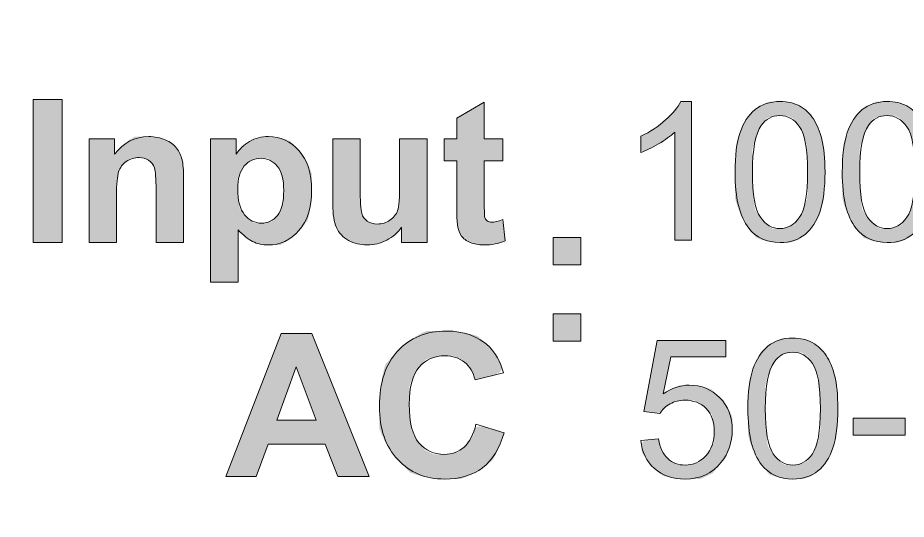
# Model space of a CAD drawing. Header units: inches. Extents: x 305.1 to 323.1, y 95.2 to 189.4.
# Drawn here: x 308.92 to 314.13, y 128.53 to 131.47 of the extents above; entities that cross this region are included whole.
import ezdxf

# ---------------------------------------------------------------- set-up
doc = ezdxf.new("R2010")
doc.units = ezdxf.units.IN
doc.header["$MEASUREMENT"] = 0
doc.layers.add('Layer 1', color=7, linetype='Continuous')
doc.layers.add('Layer 3', color=7, linetype='Continuous')

# ---------------------------------------------------------------- blocks, each defined once
blk = doc.blocks.new('block 232')
at = {"layer": 'Layer 3'}
h = blk.add_hatch(color=254, dxfattribs=at)
h.dxf.hatch_style = 2
edge = h.paths.add_edge_path()
edge.add_spline(control_points=[(26.5288, -67.2477), (26.4861, -67.3011), (26.4861, -67.3011), (26.4342, -67.3666), (26.3634, -67.3995), (26.2738, -67.3995), (26.2003, -67.3995), (26.1402, -67.3788), (26.0937, -67.3373), (26.0472, -67.2963), (26.0206, -67.2421), (26.0141, -67.1735), (26.0141, -67.1735), (26.1181, -67.1647), (26.1181, -67.1647), (26.1261, -67.2155), (26.1438, -67.2539), (26.172, -67.2794), (26.2, -67.3048), (26.2341, -67.3177), (26.2738, -67.3177), (26.3216, -67.3177), (26.362, -67.2998), (26.3951, -67.2639), (26.4284, -67.2274), (26.4447, -67.1797), (26.4447, -67.1199), (26.4447, -67.0636), (26.4289, -67.0188), (26.3972, -66.9863), (26.3653, -66.9537), (26.3235, -66.9373), (26.2721, -66.9373), (26.2401, -66.9373), (26.2111, -66.9444), (26.1857, -66.9589), (26.1598, -66.9733), (26.1397, -66.9923), (26.1248, -67.0154), (26.1248, -67.0154), (26.0317, -67.0031), (26.0317, -67.0031), (26.0317, -67.0031), (26.1102, -66.5878), (26.1102, -66.5878), (26.1102, -66.5878), (26.5122, -66.5878), (26.5122, -66.5878), (26.5122, -66.5878), (26.5122, -66.6826), (26.5122, -66.6826), (26.5122, -66.6826), (26.1893, -66.6826), (26.1893, -66.6826), (26.1893, -66.6826), (26.1457, -66.9001), (26.1457, -66.9001), (26.1943, -66.8662), (26.2454, -66.8493), (26.2985, -66.8493), (26.3689, -66.8493), (26.4287, -66.8738), (26.4771, -66.9229), (26.5259, -66.9718), (26.5501, -67.0347), (26.5501, -67.1111), (26.5501, -67.1844), (26.5288, -67.2477), (26.4861, -67.3011)], knot_values=[-1, -1, -1, -1, 0, 0, 0, 0, 1, 1, 1, 2, 2, 2, 3, 3, 3, 4, 4, 4, 5, 5, 5, 6, 6, 6, 7, 7, 7, 8, 8, 8, 9, 9, 9, 10, 10, 10, 11, 11, 11, 12, 12, 12, 13, 13, 13, 14, 14, 14, 15, 15, 15, 16, 16, 16, 17, 17, 17, 18, 18, 18, 19, 19, 19, 20, 20, 20, 20.5, 21, 21, 21, 21], degree=3, periodic=0)
h = blk.add_hatch(color=254, dxfattribs=at)
h.dxf.hatch_style = 2
edge = h.paths.add_edge_path()
edge.add_spline(control_points=[(27.0919, -67.3201), (27.053, -67.3514), (27.053, -67.3514), (27.0142, -67.3835), (26.9649, -67.3995), (26.906, -67.3995), (26.828, -67.3995), (26.7665, -67.3716), (26.7222, -67.3156), (26.6688, -67.2481), (26.6423, -67.1385), (26.6423, -66.9866), (26.6423, -66.891), (26.6521, -66.8144), (26.6718, -66.756), (26.6916, -66.6974), (26.7208, -66.6528), (26.7594, -66.6209), (26.7984, -66.5894), (26.8471, -66.5734), (26.906, -66.5734), (26.9496, -66.5734), (26.9875, -66.5822), (27.0199, -66.5997), (27.0528, -66.6171), (27.0798, -66.6426), (27.1012, -66.6755), (27.1225, -66.7082), (27.1393, -66.7482), (27.1517, -66.7958), (27.1637, -66.8426), (27.1694, -66.9065), (27.1694, -66.9866), (27.1694, -67.0817), (27.1601, -67.1583), (27.1405, -67.2162), (27.121, -67.275), (27.0919, -67.3201), (27.053, -67.3514)], knot_values=[-1, -1, -1, -1, 0, 0, 0, 0, 1, 1, 1, 2, 2, 2, 3, 3, 3, 4, 4, 4, 5, 5, 5, 6, 6, 6, 7, 7, 7, 8, 8, 8, 9, 9, 9, 10, 10, 10, 10.5, 11, 11, 11, 11], degree=3, periodic=0)
edge = h.paths.add_edge_path()
edge.add_spline(control_points=[(27.0521, -66.7649), (27.0207, -66.7217), (27.0207, -66.7217), (26.9899, -66.6779), (26.9513, -66.6559), (26.9046, -66.6559), (26.8592, -66.6559), (26.823, -66.6752), (26.7958, -66.7139), (26.7612, -66.7632), (26.7441, -66.8538), (26.7441, -66.9866), (26.7441, -67.1192), (26.7598, -67.2078), (26.791, -67.2517), (26.8221, -67.2955), (26.8604, -67.3177), (26.906, -67.3177), (26.9515, -67.3177), (26.9899, -67.2955), (27.0207, -67.2517), (27.0521, -67.2074), (27.0674, -67.1189), (27.0674, -66.9866), (27.0674, -66.8538), (27.0521, -66.7649), (27.0207, -66.7217)], knot_values=[-1, -1, -1, -1, 0, 0, 0, 0, 1, 1, 1, 2, 2, 2, 3, 3, 3, 4, 4, 4, 5, 5, 5, 6, 6, 6, 6.5, 7, 7, 7, 7], degree=3, periodic=0)
h = blk.add_hatch(color=254, dxfattribs=at)
h.dxf.hatch_style = 2
edge = h.paths.add_edge_path()
edge.add_spline(control_points=[(27.6712, -66.7372), (27.7289, -66.6666), (27.7289, -66.6666), (27.7792, -66.6045), (27.8474, -66.5734), (27.9325, -66.5734), (27.9961, -66.5734), (28.0484, -66.5913), (28.0891, -66.6268), (28.1295, -66.6624), (28.154, -66.7119), (28.1619, -66.7749), (28.1619, -66.7749), (28.0632, -66.7827), (28.0632, -66.7827), (28.0544, -66.7437), (28.0419, -66.7153), (28.0259, -66.6974), (27.9988, -66.6695), (27.9656, -66.6552), (27.9265, -66.6552), (27.8948, -66.6552), (27.8672, -66.664), (27.8431, -66.6815), (27.8117, -66.7041), (27.7873, -66.7375), (27.7692, -66.7815), (27.7514, -66.8254), (27.7418, -66.8872), (27.7411, -66.9683), (27.7649, -66.9322), (27.7942, -66.905), (27.8288, -66.8872), (27.8632, -66.8698), (27.8998, -66.861), (27.9377, -66.861), (28.0035, -66.861), (28.0603, -66.8853), (28.1065, -66.9341), (28.153, -66.9828), (28.1766, -67.0457), (28.1766, -67.1232), (28.1766, -67.1735), (28.1656, -67.221), (28.1437, -67.2648), (28.1215, -67.3084), (28.0917, -67.3415), (28.0534, -67.3647), (28.015, -67.3878), (27.9716, -67.3995), (27.9232, -67.3995), (27.8405, -67.3995), (27.773, -67.369), (27.7206, -67.3084), (27.6684, -67.2471), (27.6426, -67.147), (27.6426, -67.0071), (27.6426, -66.8507), (27.6712, -66.7372), (27.7289, -66.6666)], knot_values=[-1, -1, -1, -1, 0, 0, 0, 0, 1, 1, 1, 2, 2, 2, 3, 3, 3, 4, 4, 4, 5, 5, 5, 6, 6, 6, 7, 7, 7, 8, 8, 8, 9, 9, 9, 10, 10, 10, 11, 11, 11, 12, 12, 12, 13, 13, 13, 14, 14, 14, 15, 15, 15, 16, 16, 16, 17, 17, 17, 17.5, 18, 18, 18, 18], degree=3, periodic=0)
edge = h.paths.add_edge_path()
edge.add_spline(control_points=[(28.06, -67.029), (28.0303, -66.9969), (28.0303, -66.9969), (28.0004, -66.9651), (27.963, -66.9485), (27.9177, -66.9485), (27.8729, -66.9485), (27.8348, -66.9651), (27.8035, -66.9969), (27.7723, -67.029), (27.7564, -67.0714), (27.7564, -67.1236), (27.7564, -67.1577), (27.7639, -67.1906), (27.7781, -67.2217), (27.793, -67.2529), (27.8133, -67.2769), (27.8393, -67.2931), (27.8657, -67.3094), (27.893, -67.3177), (27.9215, -67.3177), (27.9637, -67.3177), (27.9995, -67.3006), (28.0298, -67.2667), (28.0598, -67.2333), (28.0749, -67.1873), (28.0749, -67.1292), (28.0749, -67.0731), (28.06, -67.029), (28.0303, -66.9969)], knot_values=[-1, -1, -1, -1, 0, 0, 0, 0, 1, 1, 1, 2, 2, 2, 3, 3, 3, 4, 4, 4, 5, 5, 5, 6, 6, 6, 7, 7, 7, 7.5, 8, 8, 8, 8], degree=3, periodic=0)
h = blk.add_hatch(color=254, dxfattribs=at)
h.dxf.hatch_style = 2
edge = h.paths.add_edge_path()
edge.add_spline(control_points=[(28.7247, -67.3201), (28.6858, -67.3514), (28.6858, -67.3514), (28.647, -67.3835), (28.5979, -67.3995), (28.539, -67.3995), (28.4608, -67.3995), (28.3996, -67.3716), (28.355, -67.3156), (28.3016, -67.2481), (28.2753, -67.1385), (28.2753, -66.9866), (28.2753, -66.891), (28.2848, -66.8144), (28.3047, -66.756), (28.3244, -66.6974), (28.3533, -66.6528), (28.3924, -66.6209), (28.4313, -66.5894), (28.4801, -66.5734), (28.539, -66.5734), (28.5822, -66.5734), (28.6201, -66.5822), (28.653, -66.5997), (28.6856, -66.6171), (28.7128, -66.6426), (28.734, -66.6755), (28.7555, -66.7082), (28.7721, -66.7482), (28.7845, -66.7958), (28.7965, -66.8426), (28.8024, -66.9065), (28.8024, -66.9866), (28.8024, -67.0817), (28.7926, -67.1583), (28.7734, -67.2162), (28.7538, -67.275), (28.7247, -67.3201), (28.6858, -67.3514)], knot_values=[-1, -1, -1, -1, 0, 0, 0, 0, 1, 1, 1, 2, 2, 2, 3, 3, 3, 4, 4, 4, 5, 5, 5, 6, 6, 6, 7, 7, 7, 8, 8, 8, 9, 9, 9, 10, 10, 10, 10.5, 11, 11, 11, 11], degree=3, periodic=0)
edge = h.paths.add_edge_path()
edge.add_spline(control_points=[(28.6851, -66.7649), (28.6537, -66.7217), (28.6537, -66.7217), (28.6225, -66.6779), (28.5841, -66.6559), (28.5378, -66.6559), (28.4921, -66.6559), (28.4556, -66.6752), (28.4284, -66.7139), (28.3943, -66.7632), (28.3771, -66.8538), (28.3771, -66.9866), (28.3771, -67.1192), (28.3929, -67.2078), (28.4239, -67.2517), (28.4548, -67.2955), (28.4932, -67.3177), (28.539, -67.3177), (28.5843, -67.3177), (28.6225, -67.2955), (28.6537, -67.2517), (28.6851, -67.2074), (28.7004, -67.1189), (28.7004, -66.9866), (28.7004, -66.8538), (28.6851, -66.7649), (28.6537, -66.7217)], knot_values=[-1, -1, -1, -1, 0, 0, 0, 0, 1, 1, 1, 2, 2, 2, 3, 3, 3, 4, 4, 4, 5, 5, 5, 6, 6, 6, 6.5, 7, 7, 7, 7], degree=3, periodic=0)
h = blk.add_hatch(color=254, dxfattribs=at)
h.dxf.hatch_style = 2
h.paths.add_polyline_path([(28.9471, -67.3854), (28.9471, -66.5768), (29.054, -66.5768), (29.054, -66.9089), (29.4742, -66.9089), (29.4742, -66.5768), (29.5811, -66.5768), (29.5811, -67.3854), (29.4742, -67.3854), (29.4742, -67.0044), (29.054, -67.0044), (29.054, -67.3854)])
h = blk.add_hatch(color=254, dxfattribs=at)
h.dxf.hatch_style = 2
edge = h.paths.add_edge_path()
edge.add_spline(control_points=[(29.9034, -67.2998), (29.9422, -67.2998), (29.9422, -67.2998), (29.9422, -67.2998), (30.213, -67.2998), (30.213, -67.2998), (30.213, -67.2998), (30.213, -67.3854), (30.213, -67.3854), (30.213, -67.3854), (29.6945, -67.3854), (29.6945, -67.3854), (29.6945, -67.3854), (29.6945, -67.3051), (29.6945, -67.3051), (29.6945, -67.3051), (30.0674, -66.8771), (30.0674, -66.8771), (30.025, -66.8791), (29.9877, -66.8803), (29.9553, -66.8803), (29.9553, -66.8803), (29.7167, -66.8803), (29.7167, -66.8803), (29.7167, -66.8803), (29.7167, -66.7994), (29.7167, -66.7994), (29.7167, -66.7994), (30.1954, -66.7994), (30.1954, -66.7994), (30.1954, -66.7994), (30.1954, -66.8653), (30.1954, -66.8653), (30.1954, -66.8653), (29.8783, -67.2371), (29.8783, -67.2371), (29.8783, -67.2371), (29.8168, -67.3051), (29.8168, -67.3051), (29.8614, -67.3017), (29.9034, -67.2998), (29.9422, -67.2998)], knot_values=[-1, -1, -1, -1, 0, 0, 0, 0, 1, 1, 1, 2, 2, 2, 3, 3, 3, 4, 4, 4, 5, 5, 5, 6, 6, 6, 7, 7, 7, 8, 8, 8, 9, 9, 9, 10, 10, 10, 11, 11, 11, 11.5, 12, 12, 12, 12], degree=3, periodic=0)
h = blk.add_hatch(color=254, dxfattribs=at)
h.dxf.hatch_style = 2
h.paths.add_polyline_path([(27.2595, -67.1427), (27.2595, -67.0431), (27.5644, -67.0431), (27.5644, -67.1427)])
at = {"layer": 'Layer 3', "lineweight": 0}
for points in [[(28.9471, -67.3854), (28.9471, -66.5768), (29.054, -66.5768), (29.054, -66.9089), (29.4742, -66.9089), (29.4742, -66.5768), (29.5811, -66.5768), (29.5811, -67.3854), (29.4742, -67.3854), (29.4742, -67.0044), (29.054, -67.0044), (29.054, -67.3854), (28.9471, -67.3854)], [(27.2595, -67.1427), (27.2595, -67.0431), (27.5644, -67.0431), (27.5644, -67.1427), (27.2595, -67.1427)]]:
    blk.add_lwpolyline(points, dxfattribs=at)
for points, knots in [([(26.0141, -67.1735), (26.0141, -67.1735), (26.1181, -67.1647), (26.1181, -67.1647), (26.1261, -67.2155), (26.1438, -67.2539), (26.172, -67.2794), (26.2, -67.3048), (26.2341, -67.3177), (26.2738, -67.3177), (26.3216, -67.3177), (26.362, -67.2998), (26.3951, -67.2639), (26.4284, -67.2274), (26.4447, -67.1797), (26.4447, -67.1199), (26.4447, -67.0636), (26.4289, -67.0188), (26.3972, -66.9863), (26.3653, -66.9537), (26.3235, -66.9373), (26.2721, -66.9373), (26.2401, -66.9373), (26.2111, -66.9444), (26.1857, -66.9589), (26.1598, -66.9733), (26.1397, -66.9923), (26.1248, -67.0154), (26.1248, -67.0154), (26.0317, -67.0031), (26.0317, -67.0031), (26.0317, -67.0031), (26.1102, -66.5878), (26.1102, -66.5878), (26.1102, -66.5878), (26.5122, -66.5878), (26.5122, -66.5878), (26.5122, -66.5878), (26.5122, -66.6826), (26.5122, -66.6826), (26.5122, -66.6826), (26.1893, -66.6826), (26.1893, -66.6826), (26.1893, -66.6826), (26.1457, -66.9001), (26.1457, -66.9001), (26.1943, -66.8662), (26.2454, -66.8493), (26.2985, -66.8493), (26.3689, -66.8493), (26.4287, -66.8738), (26.4771, -66.9229), (26.5259, -66.9718), (26.5501, -67.0347), (26.5501, -67.1111), (26.5501, -67.1844), (26.5288, -67.2477), (26.4861, -67.3011), (26.4342, -67.3666), (26.3634, -67.3995), (26.2738, -67.3995), (26.2003, -67.3995), (26.1402, -67.3788), (26.0937, -67.3373), (26.0472, -67.2963), (26.0206, -67.2421), (26.0141, -67.1735)], [0, 0, 0, 0, 1, 1, 1, 2, 2, 2, 3, 3, 3, 4, 4, 4, 5, 5, 5, 6, 6, 6, 7, 7, 7, 8, 8, 8, 9, 9, 9, 10, 10, 10, 11, 11, 11, 12, 12, 12, 13, 13, 13, 14, 14, 14, 15, 15, 15, 16, 16, 16, 17, 17, 17, 18, 18, 18, 19, 19, 19, 20, 20, 20, 21, 21, 21, 22, 22, 22, 22]), ([(26.6423, -66.9866), (26.6423, -66.891), (26.6521, -66.8144), (26.6718, -66.756), (26.6916, -66.6974), (26.7208, -66.6528), (26.7594, -66.6209), (26.7984, -66.5894), (26.8471, -66.5734), (26.906, -66.5734), (26.9496, -66.5734), (26.9875, -66.5822), (27.0199, -66.5997), (27.0528, -66.6171), (27.0798, -66.6426), (27.1012, -66.6755), (27.1225, -66.7082), (27.1393, -66.7482), (27.1517, -66.7958), (27.1637, -66.8426), (27.1694, -66.9065), (27.1694, -66.9866), (27.1694, -67.0817), (27.1601, -67.1583), (27.1405, -67.2162), (27.121, -67.275), (27.0919, -67.3201), (27.053, -67.3514), (27.0142, -67.3835), (26.9649, -67.3995), (26.906, -67.3995), (26.828, -67.3995), (26.7665, -67.3716), (26.7222, -67.3156), (26.6688, -67.2481), (26.6423, -67.1385), (26.6423, -66.9866)], [0, 0, 0, 0, 1, 1, 1, 2, 2, 2, 3, 3, 3, 4, 4, 4, 5, 5, 5, 6, 6, 6, 7, 7, 7, 8, 8, 8, 9, 9, 9, 10, 10, 10, 11, 11, 11, 12, 12, 12, 12]), ([(28.1619, -66.7749), (28.1619, -66.7749), (28.0632, -66.7827), (28.0632, -66.7827), (28.0544, -66.7437), (28.0419, -66.7153), (28.0259, -66.6974), (27.9988, -66.6695), (27.9656, -66.6552), (27.9265, -66.6552), (27.8948, -66.6552), (27.8672, -66.664), (27.8431, -66.6815), (27.8117, -66.7041), (27.7873, -66.7375), (27.7692, -66.7815), (27.7514, -66.8254), (27.7418, -66.8872), (27.7411, -66.9683), (27.7649, -66.9322), (27.7942, -66.905), (27.8288, -66.8872), (27.8632, -66.8698), (27.8998, -66.861), (27.9377, -66.861), (28.0035, -66.861), (28.0603, -66.8853), (28.1065, -66.9341), (28.153, -66.9828), (28.1766, -67.0457), (28.1766, -67.1232), (28.1766, -67.1735), (28.1656, -67.221), (28.1437, -67.2648), (28.1215, -67.3084), (28.0917, -67.3415), (28.0534, -67.3647), (28.015, -67.3878), (27.9716, -67.3995), (27.9232, -67.3995), (27.8405, -67.3995), (27.773, -67.369), (27.7206, -67.3084), (27.6684, -67.2471), (27.6426, -67.147), (27.6426, -67.0071), (27.6426, -66.8507), (27.6712, -66.7372), (27.7289, -66.6666), (27.7792, -66.6045), (27.8474, -66.5734), (27.9325, -66.5734), (27.9961, -66.5734), (28.0484, -66.5913), (28.0891, -66.6268), (28.1295, -66.6624), (28.154, -66.7119), (28.1619, -66.7749)], [0, 0, 0, 0, 1, 1, 1, 2, 2, 2, 3, 3, 3, 4, 4, 4, 5, 5, 5, 6, 6, 6, 7, 7, 7, 8, 8, 8, 9, 9, 9, 10, 10, 10, 11, 11, 11, 12, 12, 12, 13, 13, 13, 14, 14, 14, 15, 15, 15, 16, 16, 16, 17, 17, 17, 18, 18, 18, 19, 19, 19, 19]), ([(28.2753, -66.9866), (28.2753, -66.891), (28.2848, -66.8144), (28.3047, -66.756), (28.3244, -66.6974), (28.3533, -66.6528), (28.3924, -66.6209), (28.4313, -66.5894), (28.4801, -66.5734), (28.539, -66.5734), (28.5822, -66.5734), (28.6201, -66.5822), (28.653, -66.5997), (28.6856, -66.6171), (28.7128, -66.6426), (28.734, -66.6755), (28.7555, -66.7082), (28.7721, -66.7482), (28.7845, -66.7958), (28.7965, -66.8426), (28.8024, -66.9065), (28.8024, -66.9866), (28.8024, -67.0817), (28.7926, -67.1583), (28.7734, -67.2162), (28.7538, -67.275), (28.7247, -67.3201), (28.6858, -67.3514), (28.647, -67.3835), (28.5979, -67.3995), (28.539, -67.3995), (28.4608, -67.3995), (28.3996, -67.3716), (28.355, -67.3156), (28.3016, -67.2481), (28.2753, -67.1385), (28.2753, -66.9866)], [0, 0, 0, 0, 1, 1, 1, 2, 2, 2, 3, 3, 3, 4, 4, 4, 5, 5, 5, 6, 6, 6, 7, 7, 7, 8, 8, 8, 9, 9, 9, 10, 10, 10, 11, 11, 11, 12, 12, 12, 12]), ([(26.7441, -66.9866), (26.7441, -67.1192), (26.7598, -67.2078), (26.791, -67.2517), (26.8221, -67.2955), (26.8604, -67.3177), (26.906, -67.3177), (26.9515, -67.3177), (26.9899, -67.2955), (27.0207, -67.2517), (27.0521, -67.2074), (27.0674, -67.1189), (27.0674, -66.9866), (27.0674, -66.8538), (27.0521, -66.7649), (27.0207, -66.7217), (26.9899, -66.6779), (26.9513, -66.6559), (26.9046, -66.6559), (26.8592, -66.6559), (26.823, -66.6752), (26.7958, -66.7139), (26.7612, -66.7632), (26.7441, -66.8538), (26.7441, -66.9866)], [0, 0, 0, 0, 1, 1, 1, 2, 2, 2, 3, 3, 3, 4, 4, 4, 5, 5, 5, 6, 6, 6, 7, 7, 7, 8, 8, 8, 8]), ([(28.3771, -66.9866), (28.3771, -67.1192), (28.3929, -67.2078), (28.4239, -67.2517), (28.4548, -67.2955), (28.4932, -67.3177), (28.539, -67.3177), (28.5843, -67.3177), (28.6225, -67.2955), (28.6537, -67.2517), (28.6851, -67.2074), (28.7004, -67.1189), (28.7004, -66.9866), (28.7004, -66.8538), (28.6851, -66.7649), (28.6537, -66.7217), (28.6225, -66.6779), (28.5841, -66.6559), (28.5378, -66.6559), (28.4921, -66.6559), (28.4556, -66.6752), (28.4284, -66.7139), (28.3943, -66.7632), (28.3771, -66.8538), (28.3771, -66.9866)], [0, 0, 0, 0, 1, 1, 1, 2, 2, 2, 3, 3, 3, 4, 4, 4, 5, 5, 5, 6, 6, 6, 7, 7, 7, 8, 8, 8, 8]), ([(29.6945, -67.3854), (29.6945, -67.3854), (29.6945, -67.3051), (29.6945, -67.3051), (29.6945, -67.3051), (30.0674, -66.8771), (30.0674, -66.8771), (30.025, -66.8791), (29.9877, -66.8803), (29.9553, -66.8803), (29.9553, -66.8803), (29.7167, -66.8803), (29.7167, -66.8803), (29.7167, -66.8803), (29.7167, -66.7994), (29.7167, -66.7994), (29.7167, -66.7994), (30.1954, -66.7994), (30.1954, -66.7994), (30.1954, -66.7994), (30.1954, -66.8653), (30.1954, -66.8653), (30.1954, -66.8653), (29.8783, -67.2371), (29.8783, -67.2371), (29.8783, -67.2371), (29.8168, -67.3051), (29.8168, -67.3051), (29.8614, -67.3017), (29.9034, -67.2998), (29.9422, -67.2998), (29.9422, -67.2998), (30.213, -67.2998), (30.213, -67.2998), (30.213, -67.2998), (30.213, -67.3854), (30.213, -67.3854), (30.213, -67.3854), (29.6945, -67.3854), (29.6945, -67.3854)], [0, 0, 0, 0, 1, 1, 1, 2, 2, 2, 3, 3, 3, 4, 4, 4, 5, 5, 5, 6, 6, 6, 7, 7, 7, 8, 8, 8, 9, 9, 9, 10, 10, 10, 11, 11, 11, 12, 12, 12, 13, 13, 13, 13]), ([(27.7564, -67.1236), (27.7564, -67.1577), (27.7639, -67.1906), (27.7781, -67.2217), (27.793, -67.2529), (27.8133, -67.2769), (27.8393, -67.2931), (27.8657, -67.3094), (27.893, -67.3177), (27.9215, -67.3177), (27.9637, -67.3177), (27.9995, -67.3006), (28.0298, -67.2667), (28.0598, -67.2333), (28.0749, -67.1873), (28.0749, -67.1292), (28.0749, -67.0731), (28.06, -67.029), (28.0303, -66.9969), (28.0004, -66.9651), (27.963, -66.9485), (27.9177, -66.9485), (27.8729, -66.9485), (27.8348, -66.9651), (27.8035, -66.9969), (27.7723, -67.029), (27.7564, -67.0714), (27.7564, -67.1236)], [0, 0, 0, 0, 1, 1, 1, 2, 2, 2, 3, 3, 3, 4, 4, 4, 5, 5, 5, 6, 6, 6, 7, 7, 7, 8, 8, 8, 9, 9, 9, 9])]:
    blk.add_open_spline(points, degree=3, knots=knots, dxfattribs=at)
blk = doc.blocks.new('block 245')
at = {"layer": 'Layer 3'}
h = blk.add_hatch(color=254, dxfattribs=at)
h.dxf.hatch_style = 2
edge = h.paths.add_edge_path()
edge.add_spline(control_points=[(24.6748, -67.1427), (24.713, -67.1875), (24.713, -67.1875), (24.7513, -67.2326), (24.8007, -67.2548), (24.8615, -67.2548), (24.9068, -67.2548), (24.9454, -67.2407), (24.9778, -67.2119), (25.0102, -67.1835), (25.0334, -67.1384), (25.0476, -67.0769), (25.0476, -67.0769), (25.2121, -67.1292), (25.2121, -67.1292), (25.1866, -67.2205), (25.1449, -67.2887), (25.0865, -67.3332), (25.0279, -67.3776), (24.9535, -67.3995), (24.8634, -67.3995), (24.7521, -67.3995), (24.6605, -67.362), (24.589, -67.2856), (24.5172, -67.2095), (24.4814, -67.1056), (24.4814, -66.9733), (24.4814, -66.8336), (24.5172, -66.7255), (24.5894, -66.6481), (24.6614, -66.5711), (24.7563, -66.532), (24.8738, -66.532), (24.9763, -66.532), (25.0596, -66.5625), (25.1239, -66.6233), (25.1619, -66.6593), (25.1905, -66.7108), (25.2095, -66.7777), (25.2095, -66.7777), (25.0421, -66.818), (25.0421, -66.818), (25.0319, -66.7744), (25.0116, -66.7399), (24.9797, -66.715), (24.9483, -66.6895), (24.9103, -66.6771), (24.8653, -66.6771), (24.803, -66.6771), (24.7525, -66.6995), (24.7137, -66.7441), (24.6752, -66.7885), (24.656, -66.861), (24.656, -66.9611), (24.656, -67.0667), (24.6748, -67.1427), (24.713, -67.1875)], knot_values=[-1, -1, -1, -1, 0, 0, 0, 0, 1, 1, 1, 2, 2, 2, 3, 3, 3, 4, 4, 4, 5, 5, 5, 6, 6, 6, 7, 7, 7, 8, 8, 8, 9, 9, 9, 10, 10, 10, 11, 11, 11, 12, 12, 12, 13, 13, 13, 14, 14, 14, 15, 15, 15, 16, 16, 16, 16.5, 17, 17, 17, 17], degree=3, periodic=0)
h = blk.add_hatch(color=254, dxfattribs=at)
h.dxf.hatch_style = 2
h.paths.add_polyline_path([(24.4212, -67.3854), (24.2369, -67.3854), (24.1637, -67.195), (23.8285, -67.195), (23.7591, -67.3854), (23.5796, -67.3854), (23.906, -66.5468), (24.0854, -66.5468)])
h.paths.add_polyline_path([(24.1095, -67.0536), (23.9937, -66.7422), (23.8804, -67.0536)])
at = {"layer": 'Layer 3', "lineweight": 0}
for points in [[(24.4212, -67.3854), (24.2369, -67.3854), (24.1637, -67.195), (23.8285, -67.195), (23.7591, -67.3854), (23.5796, -67.3854), (23.906, -66.5468), (24.0854, -66.5468), (24.4212, -67.3854)], [(24.1095, -67.0536), (23.9937, -66.7422), (23.8804, -67.0536), (24.1095, -67.0536)]]:
    blk.add_lwpolyline(points, dxfattribs=at)
blk.add_open_spline([(25.0476, -67.0769), (25.0476, -67.0769), (25.2121, -67.1292), (25.2121, -67.1292), (25.1866, -67.2205), (25.1449, -67.2887), (25.0865, -67.3332), (25.0279, -67.3776), (24.9535, -67.3995), (24.8634, -67.3995), (24.7521, -67.3995), (24.6605, -67.362), (24.589, -67.2856), (24.5172, -67.2095), (24.4814, -67.1056), (24.4814, -66.9733), (24.4814, -66.8336), (24.5172, -66.7255), (24.5894, -66.6481), (24.6614, -66.5711), (24.7563, -66.532), (24.8738, -66.532), (24.9763, -66.532), (25.0596, -66.5625), (25.1239, -66.6233), (25.1619, -66.6593), (25.1905, -66.7108), (25.2095, -66.7777), (25.2095, -66.7777), (25.0421, -66.818), (25.0421, -66.818), (25.0319, -66.7744), (25.0116, -66.7399), (24.9797, -66.715), (24.9483, -66.6895), (24.9103, -66.6771), (24.8653, -66.6771), (24.803, -66.6771), (24.7525, -66.6995), (24.7137, -66.7441), (24.6752, -66.7885), (24.656, -66.861), (24.656, -66.9611), (24.656, -67.0667), (24.6748, -67.1427), (24.713, -67.1875), (24.7513, -67.2326), (24.8007, -67.2548), (24.8615, -67.2548), (24.9068, -67.2548), (24.9454, -67.2407), (24.9778, -67.2119), (25.0102, -67.1835), (25.0334, -67.1384), (25.0476, -67.0769)], degree=3, knots=[0, 0, 0, 0, 1, 1, 1, 2, 2, 2, 3, 3, 3, 4, 4, 4, 5, 5, 5, 6, 6, 6, 7, 7, 7, 8, 8, 8, 9, 9, 9, 10, 10, 10, 11, 11, 11, 12, 12, 12, 13, 13, 13, 14, 14, 14, 15, 15, 15, 16, 16, 16, 17, 17, 17, 18, 18, 18, 18], dxfattribs=at)
blk = doc.blocks.new('block 246')
at = {"layer": 'Layer 3'}
h = blk.add_hatch(color=254, dxfattribs=at)
h.dxf.hatch_style = 2
h.paths.add_polyline_path([(22.4503, -66.0134), (22.4503, -65.1748), (22.6198, -65.1748), (22.6198, -66.0134)])
h = blk.add_hatch(color=254, dxfattribs=at)
h.dxf.hatch_style = 2
edge = h.paths.add_edge_path()
edge.add_spline(control_points=[(24.9347, -65.2851), (24.9347, -65.2851), (24.9347, -65.2851), (24.9347, -65.2851), (25.0961, -65.1914), (25.0961, -65.1914), (25.0961, -65.1914), (25.0961, -65.4057), (25.0961, -65.4057), (25.0961, -65.4057), (25.2059, -65.4057), (25.2059, -65.4057), (25.2059, -65.4057), (25.2059, -65.5336), (25.2059, -65.5336), (25.2059, -65.5336), (25.0961, -65.5336), (25.0961, -65.5336), (25.0961, -65.5336), (25.0961, -65.7791), (25.0961, -65.7791), (25.0961, -65.8287), (25.0972, -65.8573), (25.0989, -65.8656), (25.1011, -65.8738), (25.1061, -65.8804), (25.1134, -65.8861), (25.1209, -65.8912), (25.1301, -65.894), (25.1406, -65.894), (25.1554, -65.894), (25.1771, -65.8887), (25.2054, -65.8785), (25.2054, -65.8785), (25.2188, -66.0034), (25.2188, -66.0034), (25.1816, -66.0192), (25.1394, -66.0273), (25.0918, -66.0273), (25.0627, -66.0273), (25.0369, -66.0223), (25.0135, -66.0127), (24.9902, -66.003), (24.9732, -65.9905), (24.9623, -65.975), (24.9514, -65.9595), (24.944, -65.9383), (24.9399, -65.9123), (24.9363, -65.8937), (24.9347, -65.8558), (24.9347, -65.7991), (24.9347, -65.7991), (24.9347, -65.5336), (24.9347, -65.5336), (24.9347, -65.5336), (24.8607, -65.5336), (24.8607, -65.5336), (24.8607, -65.5336), (24.8607, -65.4057), (24.8607, -65.4057), (24.8607, -65.4057), (24.9347, -65.4057), (24.9347, -65.4057), (24.9347, -65.4057), (24.9347, -65.2851), (24.9347, -65.2851)], knot_values=[-1, -1, -1, -1, 0, 0, 0, 0, 1, 1, 1, 2, 2, 2, 3, 3, 3, 4, 4, 4, 5, 5, 5, 6, 6, 6, 7, 7, 7, 8, 8, 8, 9, 9, 9, 10, 10, 10, 11, 11, 11, 12, 12, 12, 13, 13, 13, 14, 14, 14, 15, 15, 15, 16, 16, 16, 17, 17, 17, 18, 18, 18, 19, 19, 19, 19.5, 20, 20, 20, 20], degree=3, periodic=1)
h = blk.add_hatch(color=254, dxfattribs=at)
h.dxf.hatch_style = 2
edge = h.paths.add_edge_path()
edge.add_spline(control_points=[(23.2773, -65.4406), (23.2921, -65.4601), (23.2921, -65.4601), (23.3071, -65.4799), (23.3178, -65.5023), (23.3236, -65.5278), (23.3295, -65.5528), (23.3328, -65.5893), (23.3328, -65.6356), (23.3328, -65.6356), (23.3328, -66.0134), (23.3328, -66.0134), (23.3328, -66.0134), (23.1715, -66.0134), (23.1715, -66.0134), (23.1715, -66.0134), (23.1715, -65.7035), (23.1715, -65.7035), (23.1715, -65.6377), (23.1683, -65.5955), (23.1614, -65.5758), (23.1547, -65.5571), (23.1436, -65.5417), (23.1278, -65.5311), (23.1126, -65.5204), (23.0939, -65.5152), (23.0721, -65.5152), (23.0444, -65.5152), (23.0193, -65.5226), (22.997, -65.5378), (22.9752, -65.5533), (22.9598, -65.5734), (22.9517, -65.5988), (22.9438, -65.6239), (22.9395, -65.6704), (22.9395, -65.7381), (22.9395, -65.7381), (22.9395, -66.0134), (22.9395, -66.0134), (22.9395, -66.0134), (22.7786, -66.0134), (22.7786, -66.0134), (22.7786, -66.0134), (22.7786, -65.4057), (22.7786, -65.4057), (22.7786, -65.4057), (22.9281, -65.4057), (22.9281, -65.4057), (22.9281, -65.4057), (22.9281, -65.4951), (22.9281, -65.4951), (22.981, -65.4267), (23.0479, -65.3922), (23.1281, -65.3922), (23.164, -65.3922), (23.1963, -65.3988), (23.2255, -65.4113), (23.2547, -65.4241), (23.2773, -65.4406), (23.2921, -65.4601)], knot_values=[-1, -1, -1, -1, 0, 0, 0, 0, 1, 1, 1, 2, 2, 2, 3, 3, 3, 4, 4, 4, 5, 5, 5, 6, 6, 6, 7, 7, 7, 8, 8, 8, 9, 9, 9, 10, 10, 10, 11, 11, 11, 12, 12, 12, 13, 13, 13, 14, 14, 14, 15, 15, 15, 16, 16, 16, 17, 17, 17, 17.5, 18, 18, 18, 18], degree=3, periodic=0)
h = blk.add_hatch(color=254, dxfattribs=at)
h.dxf.hatch_style = 2
edge = h.paths.add_edge_path()
edge.add_spline(control_points=[(23.6819, -65.9708), (23.652, -65.9383), (23.652, -65.9383), (23.652, -65.9383), (23.652, -66.2447), (23.652, -66.2447), (23.652, -66.2447), (23.4909, -66.2447), (23.4909, -66.2447), (23.4909, -66.2447), (23.4909, -65.4057), (23.4909, -65.4057), (23.4909, -65.4057), (23.6409, -65.4057), (23.6409, -65.4057), (23.6409, -65.4057), (23.6409, -65.4951), (23.6409, -65.4951), (23.6606, -65.4649), (23.6864, -65.4396), (23.72, -65.4206), (23.7532, -65.4015), (23.7898, -65.3922), (23.8302, -65.3922), (23.901, -65.3922), (23.961, -65.42), (24.0099, -65.4752), (24.059, -65.5305), (24.0838, -65.6072), (24.0838, -65.7066), (24.0838, -65.8077), (24.059, -65.8864), (24.0094, -65.9427), (23.9596, -65.9992), (23.8997, -66.0273), (23.8292, -66.0273), (23.7958, -66.0273), (23.765, -66.0206), (23.7377, -66.0072), (23.7107, -65.9939), (23.6819, -65.9708), (23.652, -65.9383)], knot_values=[-1, -1, -1, -1, 0, 0, 0, 0, 1, 1, 1, 2, 2, 2, 3, 3, 3, 4, 4, 4, 5, 5, 5, 6, 6, 6, 7, 7, 7, 8, 8, 8, 9, 9, 9, 10, 10, 10, 11, 11, 11, 11.5, 12, 12, 12, 12], degree=3, periodic=0)
edge = h.paths.add_edge_path()
edge.add_spline(control_points=[(23.9074, -65.5962), (23.8819, -65.5657), (23.8819, -65.5657), (23.8563, -65.5347), (23.8242, -65.5192), (23.7868, -65.5192), (23.7476, -65.5192), (23.715, -65.5343), (23.689, -65.5645), (23.663, -65.5951), (23.6501, -65.6401), (23.6501, -65.6992), (23.6501, -65.7677), (23.6635, -65.8182), (23.6909, -65.8506), (23.7178, -65.8835), (23.7508, -65.8995), (23.7898, -65.8995), (23.8271, -65.8995), (23.8583, -65.8845), (23.8828, -65.8546), (23.9078, -65.8248), (23.9202, -65.7755), (23.9202, -65.7074), (23.9202, -65.6437), (23.9074, -65.5962), (23.8819, -65.5657)], knot_values=[-1, -1, -1, -1, 0, 0, 0, 0, 1, 1, 1, 2, 2, 2, 3, 3, 3, 4, 4, 4, 5, 5, 5, 6, 6, 6, 6.5, 7, 7, 7, 7], degree=3, periodic=0)
h = blk.add_hatch(color=254, dxfattribs=at)
h.dxf.hatch_style = 2
edge = h.paths.add_edge_path()
edge.add_spline(control_points=[(24.5999, -65.4057), (24.5999, -65.4057), (24.5999, -65.4057), (24.5999, -65.4057), (24.7608, -65.4057), (24.7608, -65.4057), (24.7608, -65.4057), (24.7608, -66.0134), (24.7608, -66.0134), (24.7608, -66.0134), (24.6112, -66.0134), (24.6112, -66.0134), (24.6112, -66.0134), (24.6112, -65.9226), (24.6112, -65.9226), (24.589, -65.955), (24.5599, -65.9806), (24.5243, -65.9992), (24.4879, -66.018), (24.45, -66.0273), (24.4097, -66.0273), (24.3691, -66.0273), (24.3325, -66.0184), (24.3, -66.0005), (24.2676, -65.9824), (24.2442, -65.957), (24.2297, -65.925), (24.2152, -65.8926), (24.2078, -65.8475), (24.2078, -65.7905), (24.2078, -65.7905), (24.2078, -65.4057), (24.2078, -65.4057), (24.2078, -65.4057), (24.3687, -65.4057), (24.3687, -65.4057), (24.3687, -65.4057), (24.3687, -65.6851), (24.3687, -65.6851), (24.3687, -65.7707), (24.3718, -65.823), (24.3777, -65.842), (24.3835, -65.8614), (24.3944, -65.8768), (24.4097, -65.888), (24.4256, -65.8992), (24.4454, -65.9047), (24.4693, -65.9047), (24.497, -65.9047), (24.5215, -65.8971), (24.543, -65.8823), (24.5647, -65.8671), (24.5797, -65.8483), (24.588, -65.826), (24.5957, -65.8039), (24.5999, -65.7491), (24.5999, -65.6623), (24.5999, -65.6623), (24.5999, -65.4057), (24.5999, -65.4057)], knot_values=[-1, -1, -1, -1, 0, 0, 0, 0, 1, 1, 1, 2, 2, 2, 3, 3, 3, 4, 4, 4, 5, 5, 5, 6, 6, 6, 7, 7, 7, 8, 8, 8, 9, 9, 9, 10, 10, 10, 11, 11, 11, 12, 12, 12, 13, 13, 13, 14, 14, 14, 15, 15, 15, 16, 16, 16, 17, 17, 17, 17.5, 18, 18, 18, 18], degree=3, periodic=1)
at = {"layer": 'Layer 3', "lineweight": 0}
blk.add_lwpolyline([(22.4503, -66.0134), (22.4503, -65.1748), (22.6198, -65.1748), (22.6198, -66.0134), (22.4503, -66.0134)], dxfattribs=at)
for points, knots in [([(25.2059, -65.4057), (25.2059, -65.4057), (25.2059, -65.5336), (25.2059, -65.5336), (25.2059, -65.5336), (25.0961, -65.5336), (25.0961, -65.5336), (25.0961, -65.5336), (25.0961, -65.7791), (25.0961, -65.7791), (25.0961, -65.8287), (25.0972, -65.8573), (25.0989, -65.8656), (25.1011, -65.8738), (25.1061, -65.8804), (25.1134, -65.8861), (25.1209, -65.8912), (25.1301, -65.894), (25.1406, -65.894), (25.1554, -65.894), (25.1771, -65.8887), (25.2054, -65.8785), (25.2054, -65.8785), (25.2188, -66.0034), (25.2188, -66.0034), (25.1816, -66.0192), (25.1394, -66.0273), (25.0918, -66.0273), (25.0627, -66.0273), (25.0369, -66.0223), (25.0135, -66.0127), (24.9902, -66.003), (24.9732, -65.9905), (24.9623, -65.975), (24.9514, -65.9595), (24.944, -65.9383), (24.9399, -65.9123), (24.9363, -65.8937), (24.9347, -65.8558), (24.9347, -65.7991), (24.9347, -65.7991), (24.9347, -65.5336), (24.9347, -65.5336), (24.9347, -65.5336), (24.8607, -65.5336), (24.8607, -65.5336), (24.8607, -65.5336), (24.8607, -65.4057), (24.8607, -65.4057), (24.8607, -65.4057), (24.9347, -65.4057), (24.9347, -65.4057), (24.9347, -65.4057), (24.9347, -65.2851), (24.9347, -65.2851), (24.9347, -65.2851), (25.0961, -65.1914), (25.0961, -65.1914), (25.0961, -65.1914), (25.0961, -65.4057), (25.0961, -65.4057), (25.0961, -65.4057), (25.2059, -65.4057), (25.2059, -65.4057)], [0, 0, 0, 0, 1, 1, 1, 2, 2, 2, 3, 3, 3, 4, 4, 4, 5, 5, 5, 6, 6, 6, 7, 7, 7, 8, 8, 8, 9, 9, 9, 10, 10, 10, 11, 11, 11, 12, 12, 12, 13, 13, 13, 14, 14, 14, 15, 15, 15, 16, 16, 16, 17, 17, 17, 18, 18, 18, 19, 19, 19, 20, 20, 20, 21, 21, 21, 21]), ([(23.3328, -66.0134), (23.3328, -66.0134), (23.1715, -66.0134), (23.1715, -66.0134), (23.1715, -66.0134), (23.1715, -65.7035), (23.1715, -65.7035), (23.1715, -65.6377), (23.1683, -65.5955), (23.1614, -65.5758), (23.1547, -65.5571), (23.1436, -65.5417), (23.1278, -65.5311), (23.1126, -65.5204), (23.0939, -65.5152), (23.0721, -65.5152), (23.0444, -65.5152), (23.0193, -65.5226), (22.997, -65.5378), (22.9752, -65.5533), (22.9598, -65.5734), (22.9517, -65.5988), (22.9438, -65.6239), (22.9395, -65.6704), (22.9395, -65.7381), (22.9395, -65.7381), (22.9395, -66.0134), (22.9395, -66.0134), (22.9395, -66.0134), (22.7786, -66.0134), (22.7786, -66.0134), (22.7786, -66.0134), (22.7786, -65.4057), (22.7786, -65.4057), (22.7786, -65.4057), (22.9281, -65.4057), (22.9281, -65.4057), (22.9281, -65.4057), (22.9281, -65.4951), (22.9281, -65.4951), (22.981, -65.4267), (23.0479, -65.3922), (23.1281, -65.3922), (23.164, -65.3922), (23.1963, -65.3988), (23.2255, -65.4113), (23.2547, -65.4241), (23.2773, -65.4406), (23.2921, -65.4601), (23.3071, -65.4799), (23.3178, -65.5023), (23.3236, -65.5278), (23.3295, -65.5528), (23.3328, -65.5893), (23.3328, -65.6356), (23.3328, -65.6356), (23.3328, -66.0134), (23.3328, -66.0134)], [0, 0, 0, 0, 1, 1, 1, 2, 2, 2, 3, 3, 3, 4, 4, 4, 5, 5, 5, 6, 6, 6, 7, 7, 7, 8, 8, 8, 9, 9, 9, 10, 10, 10, 11, 11, 11, 12, 12, 12, 13, 13, 13, 14, 14, 14, 15, 15, 15, 16, 16, 16, 17, 17, 17, 18, 18, 18, 19, 19, 19, 19]), ([(23.4909, -65.4057), (23.4909, -65.4057), (23.6409, -65.4057), (23.6409, -65.4057), (23.6409, -65.4057), (23.6409, -65.4951), (23.6409, -65.4951), (23.6606, -65.4649), (23.6864, -65.4396), (23.72, -65.4206), (23.7532, -65.4015), (23.7898, -65.3922), (23.8302, -65.3922), (23.901, -65.3922), (23.961, -65.42), (24.0099, -65.4752), (24.059, -65.5305), (24.0838, -65.6072), (24.0838, -65.7066), (24.0838, -65.8077), (24.059, -65.8864), (24.0094, -65.9427), (23.9596, -65.9992), (23.8997, -66.0273), (23.8292, -66.0273), (23.7958, -66.0273), (23.765, -66.0206), (23.7377, -66.0072), (23.7107, -65.9939), (23.6819, -65.9708), (23.652, -65.9383), (23.652, -65.9383), (23.652, -66.2447), (23.652, -66.2447), (23.652, -66.2447), (23.4909, -66.2447), (23.4909, -66.2447), (23.4909, -66.2447), (23.4909, -65.4057), (23.4909, -65.4057)], [0, 0, 0, 0, 1, 1, 1, 2, 2, 2, 3, 3, 3, 4, 4, 4, 5, 5, 5, 6, 6, 6, 7, 7, 7, 8, 8, 8, 9, 9, 9, 10, 10, 10, 11, 11, 11, 12, 12, 12, 13, 13, 13, 13]), ([(24.6112, -66.0134), (24.6112, -66.0134), (24.6112, -65.9226), (24.6112, -65.9226), (24.589, -65.955), (24.5599, -65.9806), (24.5243, -65.9992), (24.4879, -66.018), (24.45, -66.0273), (24.4097, -66.0273), (24.3691, -66.0273), (24.3325, -66.0184), (24.3, -66.0005), (24.2676, -65.9824), (24.2442, -65.957), (24.2297, -65.925), (24.2152, -65.8926), (24.2078, -65.8475), (24.2078, -65.7905), (24.2078, -65.7905), (24.2078, -65.4057), (24.2078, -65.4057), (24.2078, -65.4057), (24.3687, -65.4057), (24.3687, -65.4057), (24.3687, -65.4057), (24.3687, -65.6851), (24.3687, -65.6851), (24.3687, -65.7707), (24.3718, -65.823), (24.3777, -65.842), (24.3835, -65.8614), (24.3944, -65.8768), (24.4097, -65.888), (24.4256, -65.8992), (24.4454, -65.9047), (24.4693, -65.9047), (24.497, -65.9047), (24.5215, -65.8971), (24.543, -65.8823), (24.5647, -65.8671), (24.5797, -65.8483), (24.588, -65.826), (24.5957, -65.8039), (24.5999, -65.7491), (24.5999, -65.6623), (24.5999, -65.6623), (24.5999, -65.4057), (24.5999, -65.4057), (24.5999, -65.4057), (24.7608, -65.4057), (24.7608, -65.4057), (24.7608, -65.4057), (24.7608, -66.0134), (24.7608, -66.0134), (24.7608, -66.0134), (24.6112, -66.0134), (24.6112, -66.0134)], [0, 0, 0, 0, 1, 1, 1, 2, 2, 2, 3, 3, 3, 4, 4, 4, 5, 5, 5, 6, 6, 6, 7, 7, 7, 8, 8, 8, 9, 9, 9, 10, 10, 10, 11, 11, 11, 12, 12, 12, 13, 13, 13, 14, 14, 14, 15, 15, 15, 16, 16, 16, 17, 17, 17, 18, 18, 18, 19, 19, 19, 19]), ([(23.6501, -65.6992), (23.6501, -65.7677), (23.6635, -65.8182), (23.6909, -65.8506), (23.7178, -65.8835), (23.7508, -65.8995), (23.7898, -65.8995), (23.8271, -65.8995), (23.8583, -65.8845), (23.8828, -65.8546), (23.9078, -65.8248), (23.9202, -65.7755), (23.9202, -65.7074), (23.9202, -65.6437), (23.9074, -65.5962), (23.8819, -65.5657), (23.8563, -65.5347), (23.8242, -65.5192), (23.7868, -65.5192), (23.7476, -65.5192), (23.715, -65.5343), (23.689, -65.5645), (23.663, -65.5951), (23.6501, -65.6401), (23.6501, -65.6992)], [0, 0, 0, 0, 1, 1, 1, 2, 2, 2, 3, 3, 3, 4, 4, 4, 5, 5, 5, 6, 6, 6, 7, 7, 7, 8, 8, 8, 8])]:
    blk.add_open_spline(points, degree=3, knots=knots, dxfattribs=at)
blk = doc.blocks.new('block 244')
at = {"layer": 'Layer 3'}
for name in ['block 246', 'block 245']:
    blk.add_blockref(name, (0, 0), dxfattribs=at)
blk = doc.blocks.new('block 247')
at = {"layer": 'Layer 3'}
h = blk.add_hatch(color=254, dxfattribs=at)
h.dxf.hatch_style = 2
h.paths.add_polyline_path([(25.5009, -66.1445), (25.5009, -65.9834), (25.6618, -65.9834), (25.6618, -66.1445)])
h.paths.add_polyline_path([(25.5009, -66.5911), (25.5009, -66.4304), (25.6618, -66.4304), (25.6618, -66.5911)])
at = {"layer": 'Layer 3', "lineweight": 0}
for points in [[(25.5009, -66.1445), (25.5009, -65.9834), (25.6618, -65.9834), (25.6618, -66.1445), (25.5009, -66.1445)], [(25.5009, -66.5911), (25.5009, -66.4304), (25.6618, -66.4304), (25.6618, -66.5911), (25.5009, -66.5911)]]:
    blk.add_lwpolyline(points, dxfattribs=at)
blk = doc.blocks.new('block 248')
at = {"layer": 'Layer 3'}
h = blk.add_hatch(color=254, dxfattribs=at)
h.dxf.hatch_style = 2
edge = h.paths.add_edge_path()
edge.add_spline(control_points=[(26.1183, -65.3321), (26.1598, -65.2949), (26.1598, -65.2949), (26.2015, -65.2577), (26.2308, -65.2217), (26.2482, -65.1867), (26.2482, -65.1867), (26.3123, -65.1867), (26.3123, -65.1867), (26.3123, -65.1867), (26.3123, -65.9994), (26.3123, -65.9994), (26.3123, -65.9994), (26.2129, -65.9994), (26.2129, -65.9994), (26.2129, -65.9994), (26.2129, -65.3662), (26.2129, -65.3662), (26.1889, -65.3889), (26.1576, -65.4119), (26.1186, -65.4346), (26.0799, -65.4575), (26.0449, -65.4746), (26.0141, -65.4859), (26.0141, -65.4859), (26.0141, -65.3898), (26.0141, -65.3898), (26.0697, -65.3638), (26.1183, -65.3321), (26.1598, -65.2949)], knot_values=[-1, -1, -1, -1, 0, 0, 0, 0, 1, 1, 1, 2, 2, 2, 3, 3, 3, 4, 4, 4, 5, 5, 5, 6, 6, 6, 7, 7, 7, 7.5, 8, 8, 8, 8], degree=3, periodic=0)
h = blk.add_hatch(color=254, dxfattribs=at)
h.dxf.hatch_style = 2
edge = h.paths.add_edge_path()
edge.add_spline(control_points=[(27.0166, -65.9336), (26.9777, -65.9655), (26.9777, -65.9655), (26.9389, -65.9972), (26.8898, -66.0132), (26.8306, -66.0132), (26.7525, -66.0132), (26.6912, -65.9851), (26.6468, -65.9293), (26.5934, -65.862), (26.5667, -65.7522), (26.5667, -65.6001), (26.5667, -65.5045), (26.5765, -65.4275), (26.5963, -65.3691), (26.6159, -65.3109), (26.6452, -65.2658), (26.684, -65.2343), (26.7229, -65.2026), (26.7717, -65.1867), (26.8306, -65.1867), (26.874, -65.1867), (26.9121, -65.1955), (26.945, -65.2129), (26.9777, -65.2305), (27.0047, -65.2556), (27.0261, -65.2885), (27.0474, -65.3216), (27.0642, -65.3616), (27.0762, -65.4089), (27.0884, -65.4563), (27.0945, -65.52), (27.0945, -65.6001), (27.0945, -65.6952), (27.0847, -65.7719), (27.0652, -65.8301), (27.0457, -65.8885), (27.0166, -65.9336), (26.9777, -65.9655)], knot_values=[-1, -1, -1, -1, 0, 0, 0, 0, 1, 1, 1, 2, 2, 2, 3, 3, 3, 4, 4, 4, 5, 5, 5, 6, 6, 6, 7, 7, 7, 8, 8, 8, 9, 9, 9, 10, 10, 10, 10.5, 11, 11, 11, 11], degree=3, periodic=0)
edge = h.paths.add_edge_path()
edge.add_spline(control_points=[(26.9768, -65.3784), (26.9456, -65.3347), (26.9456, -65.3347), (26.9146, -65.2909), (26.8759, -65.2691), (26.8295, -65.2691), (26.7839, -65.2691), (26.7474, -65.2883), (26.7202, -65.3269), (26.6859, -65.3762), (26.6688, -65.4673), (26.6688, -65.6001), (26.6688, -65.7331), (26.6843, -65.8215), (26.7155, -65.8654), (26.7465, -65.9095), (26.7849, -65.9314), (26.8306, -65.9314), (26.8762, -65.9314), (26.9146, -65.9093), (26.9456, -65.8652), (26.9768, -65.821), (26.9923, -65.7328), (26.9923, -65.6001), (26.9923, -65.467), (26.9768, -65.3784), (26.9456, -65.3347)], knot_values=[-1, -1, -1, -1, 0, 0, 0, 0, 1, 1, 1, 2, 2, 2, 3, 3, 3, 4, 4, 4, 5, 5, 5, 6, 6, 6, 6.5, 7, 7, 7, 7], degree=3, periodic=0)
h = blk.add_hatch(color=254, dxfattribs=at)
h.dxf.hatch_style = 2
edge = h.paths.add_edge_path()
edge.add_spline(control_points=[(27.6453, -65.9336), (27.6066, -65.9655), (27.6066, -65.9655), (27.5677, -65.9972), (27.5187, -66.0132), (27.4595, -66.0132), (27.3814, -66.0132), (27.3201, -65.9851), (27.2755, -65.9293), (27.2221, -65.862), (27.1956, -65.7522), (27.1956, -65.6001), (27.1956, -65.5045), (27.2054, -65.4275), (27.225, -65.3691), (27.2447, -65.3109), (27.274, -65.2658), (27.3129, -65.2343), (27.3516, -65.2026), (27.4006, -65.1867), (27.4595, -65.1867), (27.5029, -65.1867), (27.541, -65.1955), (27.5737, -65.2129), (27.6064, -65.2305), (27.6335, -65.2556), (27.6548, -65.2885), (27.6762, -65.3216), (27.6929, -65.3616), (27.7051, -65.4089), (27.7172, -65.4563), (27.7234, -65.52), (27.7234, -65.6001), (27.7234, -65.6952), (27.7136, -65.7719), (27.6941, -65.8301), (27.6745, -65.8885), (27.6453, -65.9336), (27.6066, -65.9655)], knot_values=[-1, -1, -1, -1, 0, 0, 0, 0, 1, 1, 1, 2, 2, 2, 3, 3, 3, 4, 4, 4, 5, 5, 5, 6, 6, 6, 7, 7, 7, 8, 8, 8, 9, 9, 9, 10, 10, 10, 10.5, 11, 11, 11, 11], degree=3, periodic=0)
edge = h.paths.add_edge_path()
edge.add_spline(control_points=[(27.6056, -65.3784), (27.5745, -65.3347), (27.5745, -65.3347), (27.5434, -65.2909), (27.5046, -65.2691), (27.4583, -65.2691), (27.4126, -65.2691), (27.3763, -65.2883), (27.3491, -65.3269), (27.3148, -65.3762), (27.2977, -65.4673), (27.2977, -65.6001), (27.2977, -65.7331), (27.3132, -65.8215), (27.3442, -65.8654), (27.3754, -65.9095), (27.4138, -65.9314), (27.4595, -65.9314), (27.5051, -65.9314), (27.5434, -65.9093), (27.5745, -65.8652), (27.6056, -65.821), (27.6212, -65.7328), (27.6212, -65.6001), (27.6212, -65.467), (27.6056, -65.3784), (27.5745, -65.3347)], knot_values=[-1, -1, -1, -1, 0, 0, 0, 0, 1, 1, 1, 2, 2, 2, 3, 3, 3, 4, 4, 4, 5, 5, 5, 6, 6, 6, 6.5, 7, 7, 7, 7], degree=3, periodic=0)
at = {"layer": 'Layer 3', "lineweight": 0}
for points, knots in [([(26.3123, -65.9994), (26.3123, -65.9994), (26.2129, -65.9994), (26.2129, -65.9994), (26.2129, -65.9994), (26.2129, -65.3662), (26.2129, -65.3662), (26.1889, -65.3889), (26.1576, -65.4119), (26.1186, -65.4346), (26.0799, -65.4575), (26.0449, -65.4746), (26.0141, -65.4859), (26.0141, -65.4859), (26.0141, -65.3898), (26.0141, -65.3898), (26.0697, -65.3638), (26.1183, -65.3321), (26.1598, -65.2949), (26.2015, -65.2577), (26.2308, -65.2217), (26.2482, -65.1867), (26.2482, -65.1867), (26.3123, -65.1867), (26.3123, -65.1867), (26.3123, -65.1867), (26.3123, -65.9994), (26.3123, -65.9994)], [0, 0, 0, 0, 1, 1, 1, 2, 2, 2, 3, 3, 3, 4, 4, 4, 5, 5, 5, 6, 6, 6, 7, 7, 7, 8, 8, 8, 9, 9, 9, 9]), ([(26.5667, -65.6001), (26.5667, -65.5045), (26.5765, -65.4275), (26.5963, -65.3691), (26.6159, -65.3109), (26.6452, -65.2658), (26.684, -65.2343), (26.7229, -65.2026), (26.7717, -65.1867), (26.8306, -65.1867), (26.874, -65.1867), (26.9121, -65.1955), (26.945, -65.2129), (26.9777, -65.2305), (27.0047, -65.2556), (27.0261, -65.2885), (27.0474, -65.3216), (27.0642, -65.3616), (27.0762, -65.4089), (27.0884, -65.4563), (27.0945, -65.52), (27.0945, -65.6001), (27.0945, -65.6952), (27.0847, -65.7719), (27.0652, -65.8301), (27.0457, -65.8885), (27.0166, -65.9336), (26.9777, -65.9655), (26.9389, -65.9972), (26.8898, -66.0132), (26.8306, -66.0132), (26.7525, -66.0132), (26.6912, -65.9851), (26.6468, -65.9293), (26.5934, -65.862), (26.5667, -65.7522), (26.5667, -65.6001)], [0, 0, 0, 0, 1, 1, 1, 2, 2, 2, 3, 3, 3, 4, 4, 4, 5, 5, 5, 6, 6, 6, 7, 7, 7, 8, 8, 8, 9, 9, 9, 10, 10, 10, 11, 11, 11, 12, 12, 12, 12]), ([(27.1956, -65.6001), (27.1956, -65.5045), (27.2054, -65.4275), (27.225, -65.3691), (27.2447, -65.3109), (27.274, -65.2658), (27.3129, -65.2343), (27.3516, -65.2026), (27.4006, -65.1867), (27.4595, -65.1867), (27.5029, -65.1867), (27.541, -65.1955), (27.5737, -65.2129), (27.6064, -65.2305), (27.6335, -65.2556), (27.6548, -65.2885), (27.6762, -65.3216), (27.6929, -65.3616), (27.7051, -65.4089), (27.7172, -65.4563), (27.7234, -65.52), (27.7234, -65.6001), (27.7234, -65.6952), (27.7136, -65.7719), (27.6941, -65.8301), (27.6745, -65.8885), (27.6453, -65.9336), (27.6066, -65.9655), (27.5677, -65.9972), (27.5187, -66.0132), (27.4595, -66.0132), (27.3814, -66.0132), (27.3201, -65.9851), (27.2755, -65.9293), (27.2221, -65.862), (27.1956, -65.7522), (27.1956, -65.6001)], [0, 0, 0, 0, 1, 1, 1, 2, 2, 2, 3, 3, 3, 4, 4, 4, 5, 5, 5, 6, 6, 6, 7, 7, 7, 8, 8, 8, 9, 9, 9, 10, 10, 10, 11, 11, 11, 12, 12, 12, 12]), ([(26.6688, -65.6001), (26.6688, -65.7331), (26.6843, -65.8215), (26.7155, -65.8654), (26.7465, -65.9095), (26.7849, -65.9314), (26.8306, -65.9314), (26.8762, -65.9314), (26.9146, -65.9093), (26.9456, -65.8652), (26.9768, -65.821), (26.9923, -65.7328), (26.9923, -65.6001), (26.9923, -65.467), (26.9768, -65.3784), (26.9456, -65.3347), (26.9146, -65.2909), (26.8759, -65.2691), (26.8295, -65.2691), (26.7839, -65.2691), (26.7474, -65.2883), (26.7202, -65.3269), (26.6859, -65.3762), (26.6688, -65.4673), (26.6688, -65.6001)], [0, 0, 0, 0, 1, 1, 1, 2, 2, 2, 3, 3, 3, 4, 4, 4, 5, 5, 5, 6, 6, 6, 7, 7, 7, 8, 8, 8, 8]), ([(27.2977, -65.6001), (27.2977, -65.7331), (27.3132, -65.8215), (27.3442, -65.8654), (27.3754, -65.9095), (27.4138, -65.9314), (27.4595, -65.9314), (27.5051, -65.9314), (27.5434, -65.9093), (27.5745, -65.8652), (27.6056, -65.821), (27.6212, -65.7328), (27.6212, -65.6001), (27.6212, -65.467), (27.6056, -65.3784), (27.5745, -65.3347), (27.5434, -65.2909), (27.5046, -65.2691), (27.4583, -65.2691), (27.4126, -65.2691), (27.3763, -65.2883), (27.3491, -65.3269), (27.3148, -65.3762), (27.2977, -65.4673), (27.2977, -65.6001)], [0, 0, 0, 0, 1, 1, 1, 2, 2, 2, 3, 3, 3, 4, 4, 4, 5, 5, 5, 6, 6, 6, 7, 7, 7, 8, 8, 8, 8])]:
    blk.add_open_spline(points, degree=3, knots=knots, dxfattribs=at)
blk = doc.blocks.new('block 228')
at = {"layer": 'Layer 3'}
for name in ['block 244', 'block 248', 'block 247', 'block 232']:
    blk.add_blockref(name, (0, 0), dxfattribs=at)

msp = doc.modelspace()

# ---------------------------------------------------------------- linework, layer by layer
at = {"layer": 'Layer 1', "lineweight": 0}
msp.add_open_spline([(321.1265, 125.3832), (321.1265, 125.3832), (320.1266, 124.3831), (320.1266, 124.3831), (320.1266, 124.3831), (308.1264, 124.3831), (308.1264, 124.3831), (307.5742, 124.3831), (307.1265, 124.8308), (307.1265, 125.3832), (307.1265, 125.3832), (307.1265, 162.3832), (307.1265, 162.3832), (307.1265, 162.9354), (307.5742, 163.3831), (308.1264, 163.3831), (308.1264, 163.3831), (320.1266, 163.3831), (320.1266, 163.3831), (320.6788, 163.3831), (321.1265, 162.9354), (321.1265, 162.3832), (321.1265, 162.3832), (321.1265, 125.3832), (321.1265, 125.3832)], degree=3, knots=[0, 0, 0, 0, 1, 1, 1, 2, 2, 2, 3, 3, 3, 4, 4, 4, 5, 5, 5, 6, 6, 6, 7, 7, 7, 8, 8, 8, 8], dxfattribs=at)

# ---------------------------------------------------------------- block references
at = {"layer": 'Layer 3'}
msp.add_blockref('block 228', (286.5558, 196.168), dxfattribs=at)

doc.saveas('drawing.dxf')
